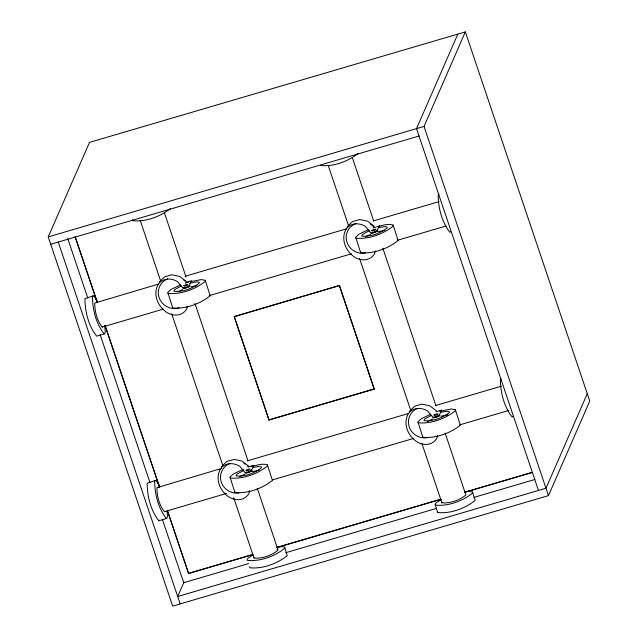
<?xml version="1.0" encoding="UTF-8"?>
<svg xmlns="http://www.w3.org/2000/svg" width="638" height="638" viewBox="0 0 638 638"><rect width="100%" height="100%" fill="white"/><g stroke="black" fill="none" stroke-linecap="round" stroke-linejoin="round"><path stroke-width="0.96" d="M187.436 306.104L186.687 308.999A18.829 15.081 54.9 0 1 167.387 312.803C158.176 307.189 152.642 294.892 157.953 284.819A18.829 15.081 54.9 0 1 177.444 281.557L183.218 288.448A4.849 1.005 -18.6 0 0 186.854 287.403L189.055 286.374L191.52 280.736L185.857 282.395M249.649 490.71L248.9 493.597A18.829 15.081 54.9 0 1 229.6 497.409C220.389 491.794 214.854 479.497 220.166 469.424A18.829 15.081 54.9 0 1 239.657 466.163L245.423 473.053A4.849 1.005 -18.6 0 0 249.067 472.008L251.268 470.98L253.733 465.333L248.07 467M375.335 250.87L374.586 253.757A18.829 15.081 54.9 0 1 355.286 257.569C346.075 251.954 340.54 239.657 345.852 229.584A18.829 15.081 54.9 0 1 365.343 226.323L371.117 233.213A4.849 1.005 -18.6 0 0 374.753 232.168L376.954 231.139L379.419 225.493M437.548 435.467L436.799 438.362A18.829 15.081 54.9 0 1 417.499 442.174C408.288 436.551 402.753 424.254 408.065 414.182A18.829 15.081 54.9 0 1 427.556 410.92L433.322 417.81A4.849 1.005 -18.6 0 0 436.966 416.766L439.167 415.745L441.632 410.098L435.969 411.765M48.241 236.897L89.535 142.378L465.333 31.9L589.759 401.103L548.465 495.622L172.667 606.1L48.241 236.897L424.039 126.42L465.333 31.9M234.178 316.639L339.48 285.521L374.235 389.084L269.013 420.019L234.178 316.639L339.48 285.521M184.047 581.968L177.691 596.506L545.976 488.237L587.271 393.718M252.56 554.701L188.577 573.514L167.666 511.054M269.013 420.019L234.258 316.456M457.821 34.109L416.526 128.629L538.456 490.455M170.282 208.626C160.226 216.697 145.679 222.04 132.808 220.716L132.696 219.679M358.181 153.391C348.125 161.462 333.578 166.797 320.707 165.473M370.925 232.439C370.766 234.648 381.213 230.27 376.683 230.246M372.241 231.929C372.225 233.045 377.497 231.171 376.125 230.565M245.239 472.28C245.08 474.489 255.527 470.102 250.997 470.086M246.555 471.769C246.539 472.886 251.811 471.011 250.439 470.405M433.138 417.037C433.106 418.903 441.887 415.785 439.606 414.772M159.109 282.171L164.588 276.828L171.933 274.771L179.685 276.429L186.272 281.454M347.008 226.937L352.487 221.585L359.832 219.536L367.584 221.187L374.171 226.219M221.322 466.777L226.793 461.426L234.146 459.376L241.898 461.027L248.485 466.051M409.221 411.534L414.692 406.191L422.045 404.141L429.797 405.792L436.384 410.816M97.375 301.567L94.344 296.534L93.228 295.833L92.478 296.423C92.454 309.302 96.075 323.881 104.177 333.937L104.919 333.347L105.246 331.497L104.696 325.579M158.232 284.157L94.719 303.074C94.703 311.312 97.024 320.643 102.208 327.079L102.678 326.704M438.96 194.191L438.21 194.789C438.194 207.661 441.815 222.239 449.91 232.304L450.659 231.714M159.189 485.398L156.557 481.14L155.441 480.438L154.691 481.028C154.667 493.9 158.288 508.478 166.39 518.542L167.132 517.952L167.459 516.094L167.052 511.158M221.402 468.483L156.932 487.671C156.916 495.917 159.237 505.24 164.413 511.684L226.498 493.437M164.413 511.684L164.891 511.301M155.441 480.438L147.179 483.237C147.155 496.109 150.775 510.687 158.87 520.752L159.62 520.161M501.173 378.797L500.423 379.395C500.399 392.266 504.028 406.845 512.123 416.909L512.872 416.311M183.505 287.339C181.24 289.923 192.229 286.462 189.502 285.401M184.629 286.956C183.497 288.352 188.928 286.805 188.537 285.808M434.741 416.327C433.274 418.097 440.946 415.25 437.907 415.21M178.177 291.694L182.596 289.564M365.303 236.881L370.495 234.329M239.617 476.722L244.809 474.17M427.516 421.479L432.708 418.935M253.278 554.853L248.341 557.931L247.169 559.343L247.273 560.379C260.144 561.703 274.691 556.368 284.747 548.297L284.644 547.26L283.264 546.678L278.032 546.87M441.177 499.61L436.24 502.696L435.068 504.108L437.66 512.529C450.532 513.853 465.078 508.518 475.135 500.447L472.543 492.026L468.603 491.34L465.038 491.731M181.375 285.952L174.573 289.652L173.847 291.311C182.596 292.212 192.485 288.583 199.327 283.097L199.255 282.395L198.314 281.996L196.576 281.924L189.582 283.208M369.274 230.709L362.472 234.409L361.746 236.076C370.495 236.977 380.384 233.349 387.226 227.862L387.154 227.152L386.213 226.753L384.475 226.689L379.116 227.543M243.588 470.549L236.786 474.249L236.052 475.916C244.809 476.817 254.698 473.189 261.54 467.702L261.468 466.992L258.789 466.53L253.422 467.375M431.487 415.314L424.685 419.014L423.959 420.681C432.708 421.582 442.597 417.946 449.439 412.459L449.367 411.757L446.688 411.287L441.321 412.14M180.522 284.923L171.311 289.277L167.762 292.379L172.746 307.883C185.618 309.207 200.165 303.871 210.213 295.801L205.237 280.297L201.297 279.603L190.531 281.621M368.421 229.68L359.21 234.034L355.661 237.137L360.645 252.648C373.517 253.972 388.064 248.637 398.12 240.566L393.136 225.054C387.744 223.148 381.851 225.804 376.516 226.889M243.525 469.225L233.524 473.875L229.975 476.977L234.951 492.488C247.823 493.812 262.37 488.477 272.426 480.406L267.442 464.895C262.059 462.989 256.165 465.644 250.83 466.729M430.634 414.285L421.423 418.64L417.874 421.742L422.85 437.253C435.73 438.577 450.269 433.242 460.325 425.171L455.341 409.66L451.409 408.974L439.686 411.239M185.323 283.184L188.617 282.124M373.222 227.949L375.694 227.152M50.729 244.282L419.014 136.014M93.228 295.833L84.966 298.632C84.942 311.511 88.562 326.09 96.657 336.146L104.177 333.937M184.972 276.302L346.378 228.851M373.118 220.987L439.024 201.616M102.208 327.079L163.328 309.111M209.168 295.633L351.474 253.804M397.322 240.327L446.026 226.004M269.092 419.828L374.323 388.893M247.185 460.899L408.591 413.456M435.331 405.593L501.237 386.221M272.338 479.959L413.687 438.402M459.535 424.924L508.239 410.609M158.87 520.752L166.39 518.542M189.614 573.044L251.691 554.797M277.474 547.213L440.794 499.203M464.671 492.185L531.526 472.535M276.437 547.683L440.714 499.395M464.592 492.376L532.395 472.439M248.621 563.625L183.72 582.709L162.435 519.547M285.84 552.683L436.639 508.358M473.859 497.417L534.947 479.457M377.887 231.801L384.889 230.398M190.802 286.829L196.99 285.633M440.914 416.191L447.908 414.907M252.201 471.641L259.203 470.238M355.765 238.173C368.636 239.497 383.183 234.162 393.239 226.091L393.136 225.054M167.866 293.408C180.737 294.74 195.284 289.397 205.34 281.326L205.237 280.297M417.978 422.779C430.849 424.103 445.396 418.767 455.452 410.697L455.341 409.66M421.87 443.338L441.903 502.784C450.141 503.629 459.448 500.216 465.884 495.048L445.149 433.058M435.172 505.144C448.043 506.468 462.59 501.133 472.646 493.062L472.543 492.026M230.079 478.014C242.95 479.337 257.497 474.002 267.553 465.931L267.442 464.895M277.036 549.246L277.985 550.283C271.549 555.451 262.242 558.864 254.004 558.019L233.652 497.632M157.411 487.296L158.128 487.743M370.231 223.858L374.594 227.614M183.704 280.042L185.068 280.983M243.86 463.228L245.231 464.169M247.281 465.58L248.365 466.833M424.039 126.42L548.465 495.622M352.304 157.546L373.605 220.764M382.824 248.126L435.929 405.696M328.387 165.944L348.739 226.331M359.545 258.406L410.736 410.314M339.4 285.704L374.235 389.084M284.644 547.26L287.236 555.682C277.179 563.753 262.633 569.088 249.761 567.764L249.657 566.727M164.405 212.789L186.025 276.948M194.925 303.361L248.03 460.931M257.25 488.293L277.921 549.621M140.169 220.238L160.521 280.624M171.646 313.649L222.837 465.557M75.778 238.373L97.399 302.54M105.35 326.122L159.723 487.464M75.061 236.674L97.319 302.723M104.943 325.372L159.317 486.714M167.268 510.296L188.577 573.514M67.772 238.636L87.781 298.026M100.174 334.791L150.05 482.783M58.249 242.073L180.179 603.891M441.831 502.122L441.903 502.784M437.556 511.493L437.66 512.529M360.534 251.611L360.645 252.648M253.932 557.357L254.004 558.019M234.848 491.451L234.951 492.488M179.103 307.907A15.934 15.312 23.6 0 1 159.372 298.321A15.934 15.312 23.6 0 1 167.611 278.91M428.425 437.485A15.934 15.312 23.6 0 1 409.492 427.691A15.934 15.312 23.6 0 1 416.973 408.607M238.899 493.015A15.934 15.312 23.6 0 1 221.179 481.77A15.934 15.312 23.6 0 1 229.824 463.515M365.407 253.047A15.934 15.312 23.6 0 1 346.873 241.93A15.934 15.312 23.6 0 1 356.275 223.38M183.848 285.688C187.309 286.925 190.834 282.219 183.848 285.688M371.747 230.446C375.208 231.69 378.741 226.976 371.747 230.446M246.061 470.286C249.522 471.53 253.047 466.817 246.061 470.286M433.96 415.051C437.421 416.287 440.946 411.582 433.96 415.051"/></g></svg>
